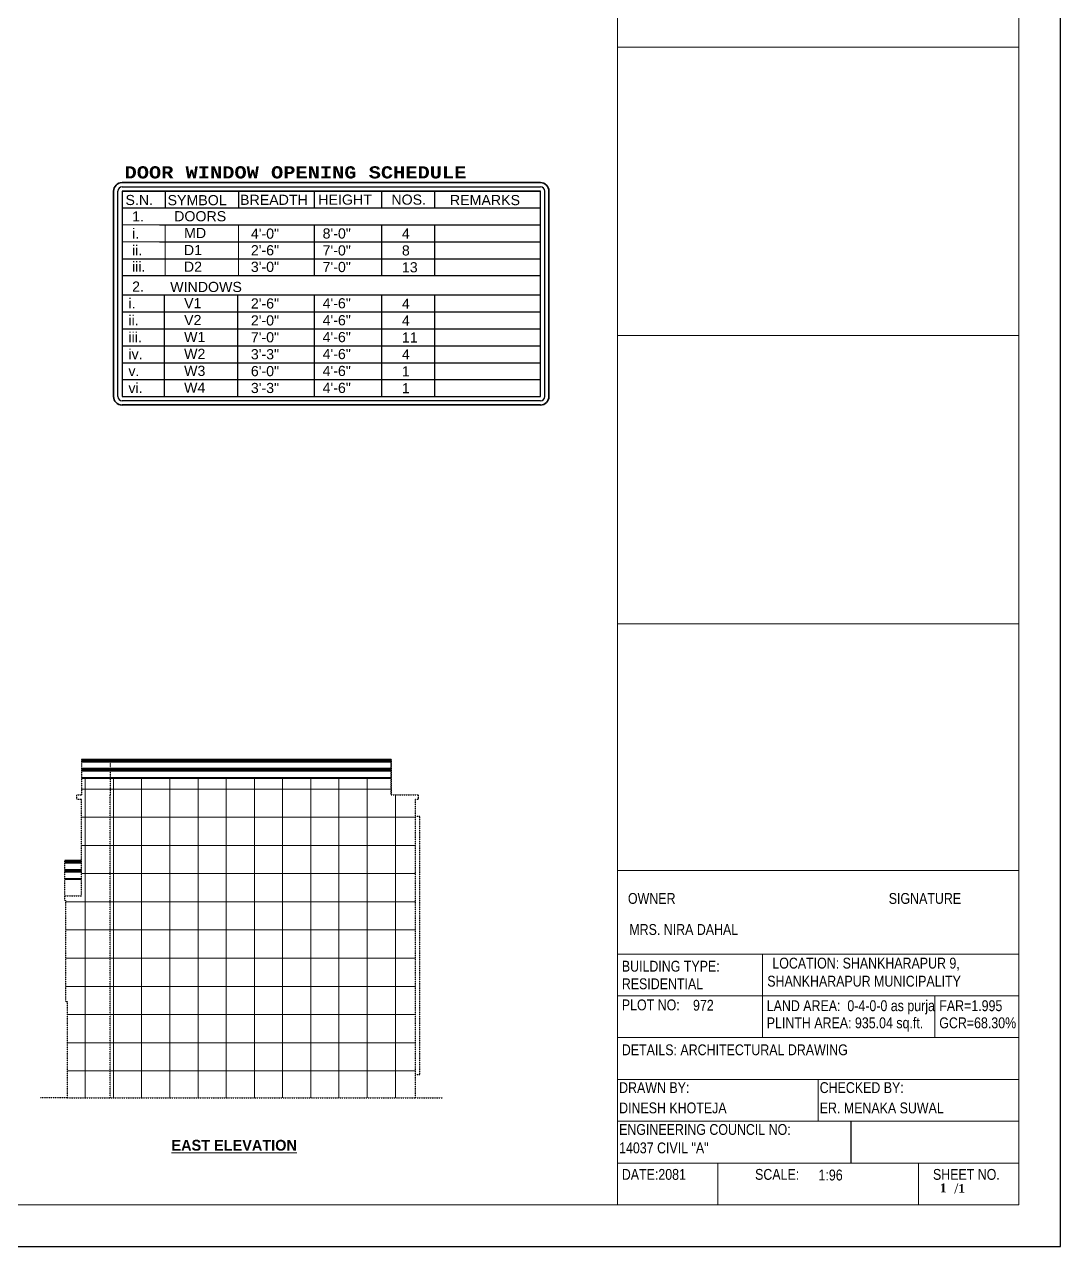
# Model space of a CAD drawing. Header units: inches. Extents: x -111 to 45239, y -6849 to 1261.
# Drawn here: x 26643 to 27792, y -2441 to -1087 of the extents above; entities that cross this region are included whole.
import ezdxf

# ---------------------------------------------------------------- set-up
doc = ezdxf.new("R2010")
doc.units = ezdxf.units.IN
doc.header["$LTSCALE"] = 0.5
doc.header["$MEASUREMENT"] = 0
doc.linetypes.add('DASH', pattern=[0.35, 0.25, -0.1])
doc.layers.add('A-Wall', color=7, linetype='Continuous')
for name, color, linetype, lineweight in [('BOUNDARY', 210, 'Continuous', 35), ('ELE1', 3, 'Continuous', 9), ('Elevation 2', 31, 'Continuous', 40), ('Hatch wall', 9, 'Continuous', 13), ('TEXT', 220, 'Continuous', 9), ('Text 0.200', 122, 'Continuous', 20), ('Toilet', 7, 'Continuous', 25)]:
    doc.layers.add(name, color=color, linetype=linetype, lineweight=lineweight)
doc.styles.add('arial', font='arial.ttf')
doc.styles.add('COURIER', font='courbd.ttf')
doc.styles.add('ordinary', font='ARIALN.TTF')
doc.styles.get("Standard").update_dxf_attribs({"font": 'arial.ttf'})
pattern_1 = [(90, (2773.29, -5809.226), (-31.25, 0), []), (180, (2773.29, -5809.226), (-2e-15, -31.25), [])]

msp = doc.modelspace()

# ---------------------------------------------------------------- hatches: boundary and pattern name
at = {"layer": 'Hatch wall'}
h = msp.add_hatch(dxfattribs=at)
h.set_pattern_fill('ANSI37,_O', color=256, scale=250, angle=45)
h.set_pattern_definition(pattern_1)
h.paths.add_polyline_path([(26738.5, -2052.6), (26738.5, -1940.6), (26738.5, -1921.6), (26706.6, -1921.6), (26706.6, -1940.6), (26701.5, -1940.6), (26701.5, -1945.6), (26706.6, -1945.6), (26706.6, -2052.6), (26688.1, -2052.6), (26688.1, -2057.6), (26689.2, -2057.6), (26689.2, -2169.6), (26691.1, -2169.6), (26691.1, -2276.6), (26738.5, -2276.6), (26738.5, -2164.6)])
h = msp.add_hatch(dxfattribs=at)
h.set_pattern_fill('ANSI37,_O', color=256, scale=250, angle=45)
h.set_pattern_definition(pattern_1)
h.paths.add_polyline_path([(27077, -2052.6), (27077, -1945.6), (27080, -1945.6), (27080, -1940.6), (27050, -1940.6), (27050, -1921.6), (26738.5, -1921.6), (26738.5, -1940.6), (26738.5, -2052.6), (26738.5, -2164.6), (26738.5, -2276.6), (27077, -2276.6), (27077, -2164.6)])

# ---------------------------------------------------------------- linework, layer by layer
for p, q in [((26746.9, -1499.1), (26746.9, -1271.3)), ((26751.6, -1266.6), (27215.3, -1266.6)), ((27215.3, -1271.3), (26751.6, -1271.3)), ((26751.6, -1271.3), (26751.6, -1499.1)), ((26751.6, -1271.3), (27215.3, -1271.3)), ((26751.6, -1271.3), (26751.6, -1499.1)), ((26799.3, -1271.3), (26799.3, -1290.2)), ((26880.8, -1271.3), (26880.8, -1290)), ((26964.5, -1271.3), (26964.5, -1290)), ((27039.5, -1290), (27039.5, -1271.3)), ((27098.1, -1290), (27098.1, -1271.3)), ((27215.3, -1499.1), (27215.3, -1271.3)), ((27215.3, -1367.8), (27215.3, -1271.3)), ((27219.9, -1271.3), (27219.9, -1499.1)), ((26751.6, -1290), (27215.3, -1290)), ((26793.2, -1308.8), (27215.3, -1308.8)), ((26964.5, -1308.8), (26964.5, -1365)), ((27039.5, -1365), (27039.5, -1308.8)), ((27098.1, -1365), (27098.1, -1308.8)), ((26793.2, -1327.5), (27215.3, -1327.5)), ((26751.6, -1346.3), (27215.3, -1346.3)), ((26751.6, -1365), (27215.3, -1365)), ((26751.6, -1386.5), (27215.3, -1386.5)), ((26751.6, -1386.5), (27215.3, -1386.5)), ((26798.7, -1499.1), (26798.7, -1386.5)), ((26880.1, -1499.1), (26880.1, -1386.5)), ((26964.9, -1499.1), (26964.9, -1386.5)), ((27039.5, -1499.1), (27039.5, -1386.5)), ((27098.4, -1499.1), (27098.4, -1386.5)), ((26751.6, -1405.3), (27215.3, -1405.3)), ((26751.6, -1424.1), (27215.3, -1424.1)), ((26751.6, -1442.8), (27215.3, -1442.8)), ((26751.6, -1461.6), (27215.3, -1461.6)), ((26751.6, -1480.3), (27215.3, -1480.3)), ((26751.6, -1499.1), (27215.3, -1499.1)), ((26751.6, -1499.1), (27215.3, -1499.1)), ((26751.6, -1499.1), (27215.3, -1499.1)), ((26751.6, -1499.1), (27215.3, -1499.1)), ((26751.6, -1499.1), (27215.3, -1499.1)), ((27215.3, -1503.7), (26751.6, -1503.7))]:
    msp.add_line(p, q)
for centre, start, end in [((26751.6, -1271.3), 90, 180), ((27215.3, -1271.3), 0, 90), ((26751.6, -1499.1), 180, 270), ((27215.3, -1499.1), 270, 0)]:
    msp.add_arc(centre, 4.69, start, end)
at = {"layer": 'A-Wall', "ltscale": 50}
msp.add_line((27559.4, -2302.4), (27559.4, -2348.8), dxfattribs=at)
at = {"layer": 'BOUNDARY'}
for p, q in [((26742.2, -1499.1), (26742.2, -1271.3)), ((26751.6, -1261.9), (27215.3, -1261.9)), ((27224.6, -1271.3), (27224.6, -1499.1)), ((27215.3, -1508.4), (26751.6, -1508.4))]:
    msp.add_line(p, q, dxfattribs=at)
for centre, start, end in [((26751.6, -1271.3), 90, 180), ((27215.3, -1271.3), 0, 90), ((26751.6, -1499.1), 179.9982, 270), ((27215.3, -1499.1), 270, 0.0018)]:
    msp.add_arc(centre, 9.37, start, end, dxfattribs=at)
at = {"layer": 'Defpoints'}
msp.add_lwpolyline([(27791.7, -193.4), (24614.1, -193.4), (24614.1, -2441.4), (27791.7, -2441.4)], close=True, dxfattribs=at)
at = {"layer": 'ELE1'}
for p, q in [((27300.7, -2395.1), (27300.7, -239.7)), ((27745.4, -1111.6), (27300.7, -1111.6)), ((27745.4, -1431.3), (27300.7, -1431.3)), ((27745.4, -1751.1), (27300.7, -1751.1))]:
    msp.add_line(p, q, dxfattribs=at)
msp.add_lwpolyline([(24660.4, -239.7), (27745.4, -239.7), (27745.4, -2395.1), (24660.4, -2395.1)], close=True, dxfattribs=at)
at = {"layer": 'Elevation 2'}
for p, q in [((26706.6, -1901.6), (27050, -1901.6)), ((26706.6, -1903.6), (27050, -1903.6)), ((26706.6, -1911.6), (27050, -1911.6)), ((26706.6, -1913.6), (27050, -1913.6)), ((26706.6, -1921.6), (27050, -1921.6)), ((26688.1, -2013.6), (26706.6, -2013.6)), ((26688.1, -2015.6), (26706.6, -2015.6)), ((26688.1, -2023.6), (26706.6, -2023.6)), ((26688.1, -2025.6), (26706.6, -2025.6)), ((26688.1, -2033.6), (26706.6, -2033.6))]:
    msp.add_line(p, q, dxfattribs=at)
at = {"layer": 'TEXT'}
for p, q in [((26751.6, -1308.8), (26793.2, -1308.8)), ((26799.3, -1308.8), (26799.3, -1365)), ((26880.8, -1308.8), (26880.8, -1365)), ((26751.6, -1327.5), (26793.2, -1327.5)), ((26751.6, -1346.3), (26793.2, -1346.3)), ((27300.7, -2024.5), (27745.4, -2024.5)), ((27300.7, -2117.2), (27745.4, -2117.2)), ((27461.3, -2117.2), (27461.3, -2209.8)), ((27300.7, -2163.5), (27745.4, -2163.5)), ((27652.5, -2163.5), (27652.5, -2209.9)), ((27300.7, -2209.8), (27745.4, -2209.8)), ((27300.7, -2256.1), (27745.4, -2256.1)), ((27523.1, -2256.1), (27523.1, -2302.5)), ((27300.7, -2302.4), (27745.4, -2302.4)), ((27300.7, -2348.8), (27745.4, -2348.8)), ((27411.9, -2395.1), (27411.9, -2348.8)), ((27634.2, -2395.1), (27634.2, -2348.8))]:
    msp.add_line(p, q, dxfattribs=at)
at = {"layer": 'Toilet', "color": 1, "linetype": 'DASH', "ltscale": 0.1}
for p, q in [((26706.6, -1901.6), (26706.6, -1940.6)), ((26738.5, -1901.6), (26738.5, -1940.6)), ((27050, -1940.6), (27050, -1901.6)), ((27050, -1940.6), (27050, -1901.6)), ((27050, -1901.6), (27050, -1940.6)), ((26701.5, -1940.6), (26706.6, -1940.6)), ((26701.5, -1945.6), (26701.5, -1940.6)), ((26701.5, -1945.6), (26706.6, -1945.6)), ((26706.6, -2052.6), (26706.6, -1945.6)), ((26738.5, -2052.6), (26738.5, -1940.6)), ((27050, -1940.6), (27080, -1940.6)), ((27077, -1945.6), (27080, -1945.6)), ((27077, -2052.6), (27077, -1945.6)), ((27080, -1945.6), (27080, -1940.6)), ((27081.5, -1964.6), (27077, -1964.6)), ((27081.5, -2250.6), (27081.5, -1964.6)), ((26688.1, -2052.6), (26688.1, -2013.6)), ((26688.1, -2052.6), (26688.1, -2013.6)), ((26688.1, -2052.6), (26706.6, -2052.6)), ((26688.1, -2057.6), (26688.1, -2052.6)), ((26688.1, -2057.6), (26689.2, -2057.6)), ((26689.2, -2169.6), (26689.2, -2057.6)), ((26738.5, -2164.6), (26738.5, -2052.6)), ((27077, -2164.6), (27077, -2052.6)), ((26738.5, -2276.6), (26738.5, -2164.6)), ((27077, -2276.6), (27077, -2164.6)), ((26689.2, -2169.6), (26691.1, -2169.6)), ((26691.1, -2276.6), (26691.1, -2169.6)), ((27077, -2250.6), (27081.5, -2250.6)), ((26691.1, -2276.6), (26661.1, -2276.6)), ((26691.1, -2276.6), (27077, -2276.6)), ((27077, -2276.6), (27107, -2276.6))]:
    msp.add_line(p, q, dxfattribs=at)

# ---------------------------------------------------------------- texts
at = {"style": 'COURIER'}
msp.add_text('DOOR WINDOW OPENING SCHEDULE', height=13.5, dxfattribs=at).set_placement((26754.4, -1257.3))
at = {"insert": (27634.2, -2357.9), "char_height": 6.5423, "width": 86.843, "attachment_point": 1}
msp.add_mtext('\\A1;{\\fTimes New Roman|b1|i0|c0|p18;\\H1.2367x;\\P\\pi29.76545;\\H0.80859x;    \\fBookman Old Style|b0|i0|c0|p18;\\H1.6907x;/\\fBookman Old Style|b1|i0|c0|p18;\\H0.86414x;1\\fArial|b1|i0|c0|p34;\\H1.2047x; \\H0.8998x;   }', dxfattribs=at)
at = {"layer": 'TEXT'}
for s, height, style, p in [('S.N.', 11.25, 'arial', (26755.4, -1286.8)), ('SYMBOL', 11.25, 'arial', (26802.1, -1287)), ('BREADTH', 11.25, 'arial', (26882.4, -1286.6)), ('HEIGHT', 11.25, 'arial', (26969.1, -1286.4)), ('NOS.', 11.25, 'arial', (27050.1, -1286.4)), ('REMARKS', 11.25, 'arial', (27115, -1286.9)), ('1.', 11.25, 'arial', (26762.8, -1305)), ('DOORS', 11.25, 'arial', (26809.4, -1304.8)), ('i.', 11.25, 'arial', (26762.8, -1324)), ('MD', 11.25, 'arial', (26820.4, -1323.4)), ('4\'-0"', 11.25, 'arial', (26894.4, -1324.1)), ('8\'-0"', 11.25, 'arial', (26973.9, -1323.9)), ('4', 11.2, 'arial', (27061.8, -1323.9)), ('ii.', 11.25, 'arial', (26762.7, -1342.5)), ('D1', 11.25, 'arial', (26820.2, -1342.3)), ('2\'-6"', 11.25, 'arial', (26894.4, -1342.5)), ('7\'-0"', 11.25, 'arial', (26973.9, -1342.7)), ('8', 11.2, 'arial', (27061.8, -1342.7)), ('iii.', 11.25, 'arial', (26762.7, -1360.7)), ('D2', 11.25, 'arial', (26820.2, -1360.8)), ('3\'-0"', 11.25, 'arial', (26894.4, -1360.9)), ('7\'-0"', 11.25, 'arial', (26973.9, -1361.1)), ('13', 11.25, 'arial', (27061.8, -1361.4)), ('2.', 11.25, 'arial', (26762.8, -1382.8)), ('WINDOWS', 11.25, 'arial', (26805, -1383.2)), ('i.', 11.25, 'arial', (26758.7, -1401.4)), ('V1', 11.25, 'arial', (26820.4, -1401.2)), ('2\'-6"', 11.25, 'arial', (26894.4, -1401.5)), ('4\'-6"', 11.25, 'arial', (26973.9, -1401.3)), ('4', 11.2, 'arial', (27061.8, -1401.7)), ('ii.', 11.25, 'arial', (26758.7, -1420.2)), ('V2', 11.25, 'arial', (26820.4, -1419.9)), ('2\'-0"', 11.25, 'arial', (26894.4, -1420.3)), ('4\'-6"', 11.25, 'arial', (26973.9, -1420.1)), ('4', 11.2, 'arial', (27061.8, -1420.4)), ('iii.', 11.25, 'arial', (26758.7, -1438.9)), ('W1', 11.25, 'arial', (26820.4, -1438.7)), ('7\'-0"', 11.25, 'arial', (26894.4, -1439)), ('4\'-6"', 11.25, 'arial', (26973.9, -1438.8)), ('11', 11.25, 'arial', (27061.8, -1439.2)), ('iv.', 11.25, 'arial', (26758.7, -1457.7)), ('W2', 11.25, 'arial', (26820.4, -1457.4)), ('3\'-3"', 11.25, 'arial', (26894.4, -1457.8)), ('4\'-6"', 11.25, 'arial', (26973.9, -1457.6)), ('4', 11.2, 'arial', (27061.8, -1457.9)), ('v.', 11.25, 'arial', (26758.7, -1476.4)), ('W3', 11.25, 'arial', (26820.4, -1476.2)), ('6\'-0"', 11.25, 'arial', (26894.4, -1476.5)), ('4\'-6"', 11.25, 'arial', (26973.9, -1476.3)), ('1', 11.2, 'arial', (27061.8, -1476.7)), ('vi.', 11.25, 'arial', (26758.7, -1495.2)), ('W4', 11.25, 'arial', (26820.4, -1494.9)), ('3\'-3"', 11.25, 'arial', (26894.4, -1495.2)), ('4\'-6"', 11.25, 'arial', (26973.9, -1495.1)), ('1', 11.2, 'arial', (27061.8, -1495.4)), ('OWNER', 12, 'ordinary', (27312.3, -2061.5)), ('SIGNATURE', 12, 'ordinary', (27601.3, -2061.5)), ('MRS. NIRA DAHAL', 12, 'ordinary', (27313.8, -2095.9)), ('BUILDING TYPE:  ', 12, 'ordinary', (27305.5, -2136.6)), ('LOCATION: SHANKHARAPUR 9,', 12, 'ordinary', (27472.3, -2133.2)), ('RESIDENTIAL', 12, 'ordinary', (27305.5, -2156.1)), ('SHANKHARAPUR MUNICIPALITY', 12, 'ordinary', (27466.7, -2153.2)), ('PLOT NO: ', 12, 'ordinary', (27305.5, -2179.5)), ('LAND AREA:  0-4-0-0 as purja', 12, 'ordinary', (27466.1, -2180.4)), ('972', 12, 'ordinary', (27384.4, -2179.9)), ('FAR=1.995', 12, 'ordinary', (27657.3, -2180.4)), ('PLINTH AREA: 935.04 sq.ft.', 12, 'ordinary', (27466.1, -2199.4)), ('GCR=68.30%%%', 12, 'ordinary', (27657.3, -2199.4)), ('DETAILS: ARCHITECTURAL DRAWING ', 12, 'ordinary', (27305.5, -2229.3)), ('DRAWN BY:', 12, 'ordinary', (27302.5, -2271.2)), ('CHECKED BY: ', 12, 'ordinary', (27524.8, -2271.2)), ('DINESH KHOTEJA', 12, 'ordinary', (27302.5, -2293.7)), ('ER. MENAKA SUWAL', 12, 'ordinary', (27524.8, -2293.7)), ('ENGINEERING COUNCIL NO:', 12, 'ordinary', (27302.5, -2317.6)), ('14037 CIVIL "A"', 12, 'ordinary', (27302.5, -2338)), ('DATE:2081', 12, 'ordinary', (27305.5, -2367.4)), ('SCALE:', 12, 'ordinary', (27453.2, -2367.4)), ('SHEET NO.', 12, 'ordinary', (27650.3, -2367.4))]:
    msp.add_text(s, height=height, dxfattribs=dict(at, style=style)).set_placement(p)
at = {"layer": 'TEXT', "style": 'ordinary'}
msp.add_attdef('1:96', (27523.5, -2368.1), 'SCALE', height=12, dxfattribs=at)
at = {"layer": 'Text 0.200', "ltscale": 10, "attachment_point": 2}
for s, insert, char_height, width in [('{\\fCentury Gothic|b1|i0|c0|p34;\\LEAST ELEVATION}', (26875.9, -2323.1), 12, 191.016), ('{\\fBookman Old Style|b1|i0|c0|p18;1}', (27661.7, -2371.5), 9.93, 19.482)]:
    msp.add_mtext(s, dxfattribs=dict(at, insert=insert, char_height=char_height, width=width))

doc.saveas('drawing.dxf')
